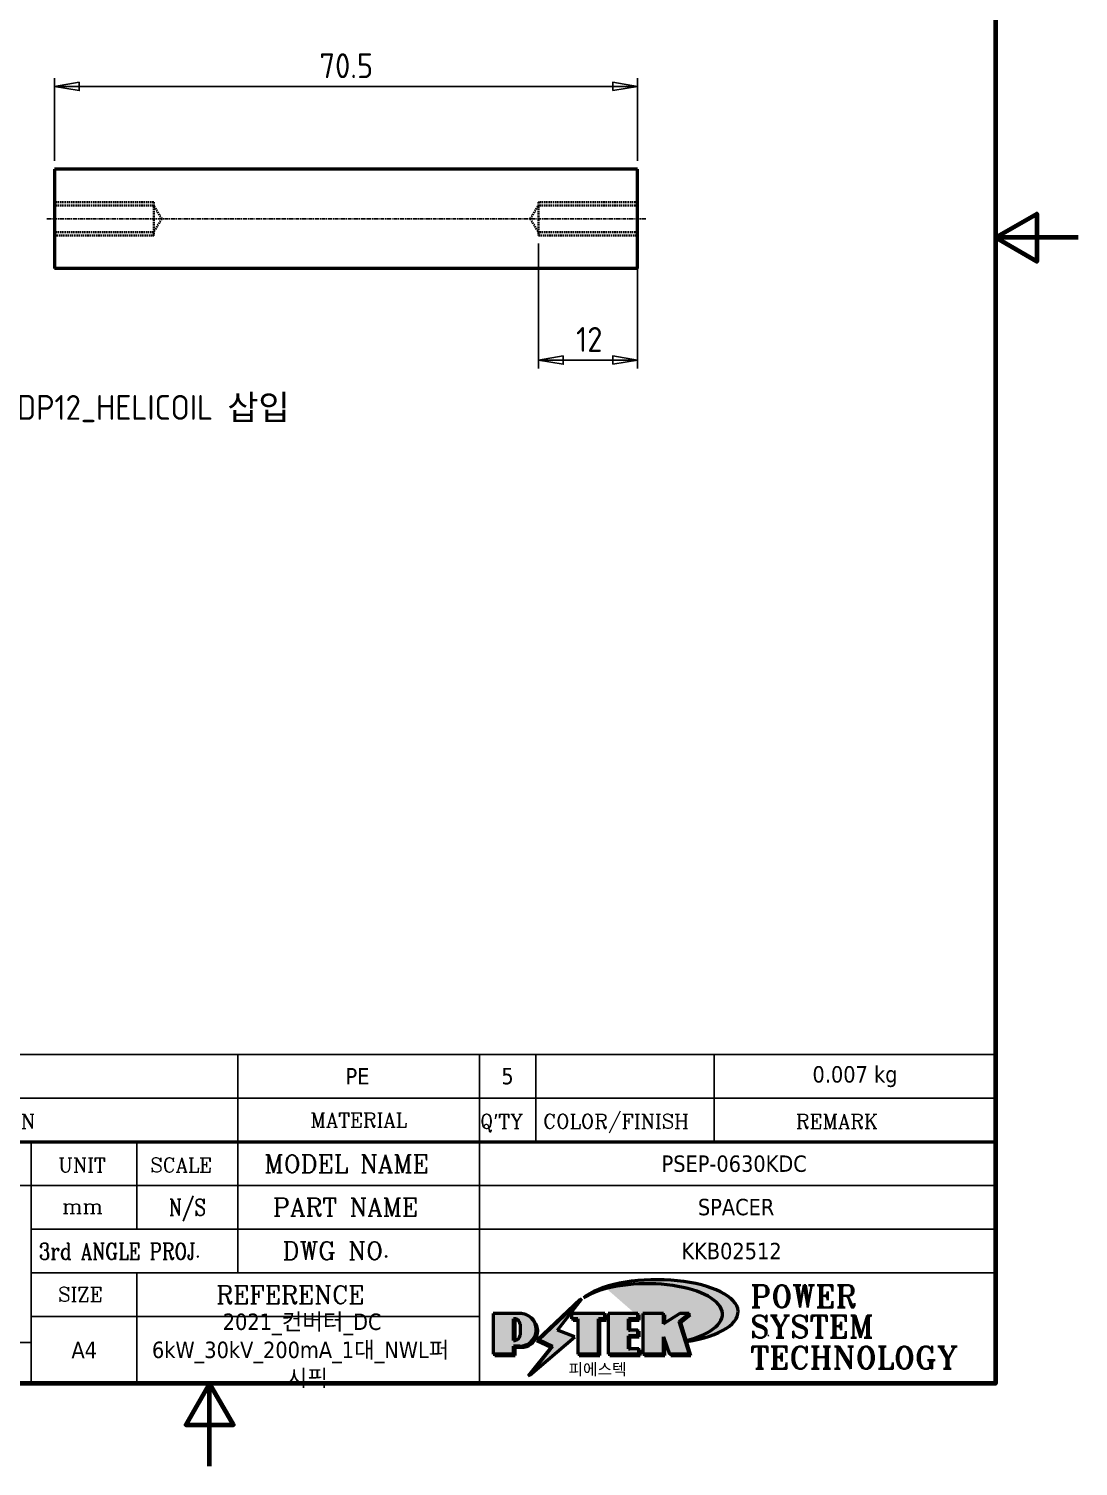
# Model space of a CAD drawing. Header units: millimetres. Extents: x 0 to 210, y 0 to 297.
# Drawn here: x 83.1 to 210, y 0 to 173.7 of the extents above; entities that cross this region are included whole.
import ezdxf
from ezdxf.enums import TextEntityAlignment as Align

# ---------------------------------------------------------------- set-up
doc = ezdxf.new("R2010")
doc.units = ezdxf.units.MM
doc.linetypes.add('CHAIN', pattern=[0.7087, 0.4724, -0.0591, 0.1181, -0.0591])
doc.linetypes.add('DASHED', pattern=[0.2067, 0.1654, -0.0413])
doc.layers.get('0').update_dxf_attribs({"lineweight": 25})
for name, color, linetype, lineweight, true_color in [('가려진 것(ISO)', 5, 'DASHED', 35, 0x0000ff), ('제목(ISO)', 5, 'Continuous', 50, 0x0000ff), ('중심선(ISO)', 1, 'Continuous', 25, 0xff0000), ('해치(ISO)', 1, 'Continuous', 18, 0xff0000)]:
    doc.layers.add(name, color=color, linetype=linetype, lineweight=lineweight, true_color=true_color)
for name, color, linetype, lineweight in [('가시적인 것(ISO)', 7, 'Continuous', 50), ('경계(ISO)', 7, 'Continuous', 70), ('기호(ISO)', 7, 'Continuous', 25), ('치수(ISO)', 7, 'Continuous', 25)]:
    doc.layers.add(name, color=color, linetype=linetype, lineweight=lineweight)
doc.styles.add('HAN_291', font='')
doc.styles.add('HAN_370', font='', dxfattribs={"width": 2})
doc.styles.add('ISO ProportionalPSTEK', font='isocp.shx')
doc.styles.add('RC_284', font='ROMANC.shx')
doc.styles.add('RC_287', font='ROMANC.shx')
doc.styles.add('RC_292', font='ROMANC.shx')
doc.styles.add('ROMANT_294', font='romant.shx')
doc.styles.add('텍스트 스타일333', font='ROMANC.shx', dxfattribs={"width": 0.800000011920929})
doc.styles.add('텍스트 스타일359', font='tahoma.ttf')
doc.styles.get('HAN_291').set_extended_font_data('GulimChe')
doc.styles.get('HAN_370').set_extended_font_data('GulimChe')
doc.dimstyles.new('PSTEK', dxfattribs={"dimtxt": 3, "dimasz": 3, "dimexe": 1, "dimexo": 1, "dimgap": 1, "dimtad": 1, "dimrnd": 1e-08, "dimdsep": 46, "dimtxsty": 'ISO ProportionalPSTEK', "dimblk": 'Filled-1', "dimcen": 0.09, "dimdle": 10, "dimclrd": 3, "dimclre": 3, "dimclrt": 1, "dimadec": 1, "dimazin": 2, "dimtfac": 1, "dimtmove": 0, "dimatfit": 3, "dimfxl": 1, "dimtolj": 1, "dimlwd": -1, "dimlwe": -1, "dimarcsym": 0})
doc.dimstyles.new('PSTEK$7', dxfattribs={"dimtxt": 3, "dimasz": 2, "dimexe": 1, "dimexo": 1, "dimgap": 1, "dimtad": 1, "dimrnd": 1e-08, "dimdsep": 46, "dimtxsty": 'ISO ProportionalPSTEK', "dimblk": 'Filled-1', "dimcen": 0.09, "dimdle": 10, "dimclrd": 3, "dimclre": 3, "dimclrt": 1, "dimadec": 1, "dimazin": 2, "dimtfac": 1, "dimtmove": 0, "dimatfit": 3, "dimfxl": 1, "dimtolj": 1, "dimlwd": -1, "dimlwe": -1, "dimarcsym": 0})

# ---------------------------------------------------------------- blocks, each defined once
blk = doc.blocks.new('경계 Default Border')
at = {"layer": '경계(ISO)', "flags": 128}
for points in [[(10, 10), (10, 287.0000076293945), (200, 287.0000076293945), (200, 10), (10, 10)], [(210, 148.5000038146973), (200, 148.5000038146973), (205, 151.3867473602295), (205, 145.6132507324219), (200, 148.5000038146973)], [(105, 0), (105, 10), (102.1132469177246, 5), (107.8867530822754, 5), (105, 10)]]:
    blk.add_lwpolyline(points, dxfattribs=at)
blk = doc.blocks.new('제목 블록 PSTEK')
at = {"true_color": 0x848484}
for points in [[(317.2195697678507, 17.0593801673321), (322.0326348870767, 21.62682475217465), (322.2781991042243, 21.94392121864296), (317.0471853425802, 16.97985676345368), (318.7512090904202, 16.1899260703855), (316.0018030350395, 12.71868385740789), (316.3356552234328, 13.00206718743325), (318.9235935156908, 16.2694494742633)], [(321.9846681452406, 19.60711530335299), (321.4042753185749, 19.60711530335299), (321.4042753185749, 19.45905590879572), (321.9846681452406, 19.45905590879572)], [(324.6615819988275, 19.45905590879572), (325.4196460989604, 19.45905590879572), (325.4196460989604, 20.11051724484596), (325.2419748254881, 20.11051724484596), (325.2419748254881, 19.60711530335299), (324.4839107253602, 19.60711530335299), (324.4839107253602, 15.3430047401139), (322.1623394187076, 15.3430047401139), (322.1623394187076, 15.19494534555726), (324.6615819988275, 15.19494534555726)], [(328.2914414389548, 19.45905590879572), (329.4054050004294, 19.45905590879572), (329.4054050004294, 20.11051724484596), (329.2277337269622, 20.11051724484596), (329.2277337269622, 19.60711530335299), (328.1137701654877, 19.60711530335299), (328.1137701654877, 18.25543873810179), (328.2914414389548, 18.25543873810179)], [(332.5088862584528, 20.1105172448466), (332.3312149849806, 20.1105172448466), (332.3312149849806, 18.99741471888368), (332.5088862584528, 19.11081371413894)], [(335.6156307331414, 20.11051724484596), (335.2535118015555, 20.11051724484596), (334.2514536401189, 19.30614745124769), (335.4855464857051, 15.3430047401139), (333.1954852176545, 15.3430047401139), (333.2478643833523, 15.19494534555726), (335.6632177591723, 15.19494534555726), (334.4291249135862, 19.15808805669106)], [(328.2914414389548, 17.41554667867274), (329.4054050004294, 17.41554667867274), (329.4054050004294, 18.10737934354514), (329.2277337269622, 18.10737934354514), (329.2277337269622, 17.56360607323003), (328.1137701654877, 17.56360607323003), (328.1137701654877, 15.9944660761648), (328.2914414389548, 15.9944660761648)], [(332.5088862584528, 16.92964231796647), (332.3312149849806, 17.43186301645164), (332.3312149849806, 15.3430047401139), (330.0369607660135, 15.3430047401139), (330.0369607660135, 15.19494534555726), (332.5088862584528, 15.19494534555726)], [(329.5356972676428, 15.8464066816075), (329.3580259941756, 15.8464066816075), (329.3580259941756, 15.3430047401139), (325.8342124037171, 15.3430047401139), (325.8342124037171, 15.19494534555726), (329.5356972676428, 15.19494534555726)]]:
    blk.add_hatch(color=252, dxfattribs=at).paths.add_polyline_path(points)
at = {"true_color": 0x0000ff}
blk.add_hatch(color=5, dxfattribs=at).paths.add_polyline_path([(321.6183518841322, 17.4193704504104), (319.5281351041078, 18.24969419629727), (322.4505835294948, 22.02344462252142), (317.2195697678507, 17.0593801673321), (318.9235935156908, 16.2694494742633), (316.1741874603099, 12.79820726128571)])
at = {"true_color": 0xff0000}
h = blk.add_hatch(color=1, dxfattribs=at)
edge = h.paths.add_edge_path(flags=0)
edge.add_line((314.2242174273352, 19.60711530335299), (314.2242174273352, 17.00126995915134))
edge.add_line((314.2242174273352, 17.00126995915134), (314.3485873187598, 17.00126995915134))
edge.add_arc((314.3485873187598, 17.6527312952023), 0.6514613360509371, 270, 360)
edge.add_line((315.0000486548106, 17.6527312952023), (315.0000486548106, 18.95565396730211))
edge.add_arc((314.3485873187598, 18.95565396730212), 0.6514613360508712, 0, 90)
edge.add_line((314.3485873187598, 19.60711530335299), (314.2242174273352, 19.60711530335299))
edge = h.paths.add_edge_path()
edge.add_arc((314.9847713324306, 18.28938669179658), 1.969189947606664, 269.9999999999959, 450)
edge.add_line((314.9847713324306, 20.25857663940318), (311.7664314776902, 20.25857663940324))
edge.add_line((311.7664314776902, 20.25857663940324), (311.7664314776902, 15.3430047401139))
edge.add_line((311.7664314776902, 15.3430047401139), (314.2242174273352, 15.3430047401139))
edge.add_line((314.2242174273352, 15.3430047401139), (314.2242174273352, 16.32019674418991))
edge.add_line((314.2242174273352, 16.32019674418991), (314.9847713324307, 16.32019674418991))
at = {"true_color": 0x848484}
h = blk.add_hatch(color=252, dxfattribs=at)
edge = h.paths.add_edge_path()
edge.add_arc((314.9847713324309, 18.28938669179657), 1.969189947606666, 270, 406.8278729790604)
edge.add_arc((315.1624426058984, 18.1413272972396), 1.969189947606962, -90, 53.560984836317004, ccw=False)
edge.add_line((315.1624426058984, 16.17213734963263), (314.4018887008024, 16.17213734963263))
edge.add_line((314.4018887008024, 16.17213734963263), (314.4018887008024, 15.19494534555726))
edge.add_line((314.4018887008024, 15.19494534555726), (311.9441027511573, 15.19494534555726))
edge.add_line((311.9441027511573, 15.19494534555726), (311.9441027511573, 15.3430047401139))
edge.add_line((311.9441027511573, 15.3430047401139), (314.2242174273352, 15.3430047401139))
edge.add_line((314.2242174273352, 15.3430047401139), (314.2242174273352, 16.32019674418991))
edge.add_line((314.2242174273352, 16.32019674418991), (314.9847713324309, 16.32019674418991))
h = blk.add_hatch(color=252, dxfattribs=at)
edge = h.paths.add_edge_path()
edge.add_line((314.4018887008024, 19.45905590879572), (314.5262585922315, 19.45905590879572))
edge.add_arc((314.5262585922314, 18.80759457274939), 0.6514613360463194, 60.4189348879147, 90.00000000000318, ccw=False)
edge.add_arc((314.3485873187602, 18.95565396730057), 0.6514613360524251, 39.96992292766206, 90.00000000009999)
edge.add_line((314.3485873187591, 19.60711530335307), (314.2242174273352, 19.60711530335298))
edge.add_line((314.2242174273352, 19.60711530335299), (314.2242174273352, 17.00126995915134))
edge.add_line((314.2242174273352, 17.00126995915134), (314.3485873187591, 17.00126995915134))
edge.add_arc((314.3485873187568, 17.652731295233), 0.6514613360816299, 270.0000000002, 274.6930825552478)
edge.add_line((314.4018887008024, 17.0034541317032), (314.4018887008024, 19.45905590879572))
at = {"true_color": 0xff0000}
for points in [[(324.4839107253602, 19.60711530335299), (325.2419748254881, 19.60711530335299), (325.2419748254881, 20.25857663940324), (321.2266040451076, 20.25857663940324), (321.2266040451076, 19.60711530335299), (321.9846681452406, 19.60711530335299), (321.9846681452406, 15.3430047401139), (324.4839107253602, 15.3430047401139)], [(329.2277337269622, 20.25857663940324), (325.65654113025, 20.25857663940324), (325.65654113025, 15.3430047401139), (329.3580259941756, 15.3430047401139), (329.3580259941756, 15.9944660761648), (328.1137701654877, 15.9944660761648), (328.1137701654877, 17.56360607323003), (329.2277337269622, 17.56360607323003), (329.2277337269622, 18.25543873810179), (328.1137701654877, 18.25543873810179), (328.1137701654877, 19.60711530335299), (329.2277337269622, 19.60711530335299)], [(332.3312149849806, 20.25857663940324), (329.8592894925411, 20.25857663940324), (329.8592894925411, 15.3430047401139), (332.3312149849806, 15.3430047401139), (332.3312149849806, 17.4318630164523), (333.0701931098801, 15.3430047401139), (335.4855464857051, 15.3430047401139), (334.2514536401189, 19.30614745124769), (335.4379594596742, 20.25857663940324), (334.3071782107978, 20.25857663940324), (332.3312149849806, 18.99741471888304)]]:
    blk.add_hatch(color=1, dxfattribs=at).paths.add_polyline_path(points)
at = {"layer": '해치(ISO)', "true_color": 0x27d1fc}
h = blk.add_hatch(color=140, dxfattribs=at)
edge = h.paths.add_edge_path()
edge.add_ellipse((330.3660919371412, 20.15576403068321), major_axis=(9.100907360794343, 0), ratio=0.4069904968023172, start_angle=301.3098473703837, end_angle=507.7436900681698)
edge.add_ellipse((331.5340919371412, 20.4634168429492), major_axis=(-9.82350664112931, 0), ratio=0.3942600559756514, start_angle=111.51207141178469, end_angle=334.47025347086895, ccw=False)
edge.add_line((335.1363447531188, 16.8601935978785), (335.0955236905705, 16.99119398620872))
at = {"color": 180, "true_color": 0x3f00ff}
for p, q in [((182.475792979055, 11.79100474011392), (182.4757929790549, 51.56524660363496)), ((182.4757929790549, 51.56524660363496), (372.4757929537551, 51.56524660363496)), ((189.2651435055721, 51.56524660363496), (189.2651435055722, 41.00524660363494)), ((215.2152739891528, 41.00524660363494), (215.2152739891528, 51.56524660363496)), ((280.8758854511282, 51.56524660363496), (280.8758854511282, 41.00524660363494)), ((310.0881549537552, 51.56524660363496), (310.0881549537553, 41.00524660363494)), ((316.9044520275131, 51.56524660363496), (316.9044520275127, 41.00524660363494)), ((338.4566026226726, 51.56524660363496), (338.4566026226727, 41.00524660363494)), ((372.4757929537551, 51.56524660363496), (372.4757929537551, 11.79100474011389)), ((182.475792979055, 46.2852466036349), (372.4757929537551, 46.28524660363492)), ((182.475792979055, 41.00524660363493), (206.451475290024, 41.00524660363493)), ((222.9401812389276, 11.79100474011392), (222.9401812389276, 41.00524660363494)), ((239.4288871878316, 11.79100474011392), (239.4288871878316, 41.00524660363494)), ((255.9175931367356, 11.79100474011392), (255.9175931367356, 41.00524660363494)), ((268.6918866058747, 41.00524660363494), (268.6918866058747, 30.44524660363498)), ((280.8758854511282, 41.00524660363494), (280.8758854511282, 25.16524660363502)), ((310.088154953755, 41.00524660363494), (310.088154953755, 11.79100474011392)), ((182.475792979055, 35.72524660363497), (206.451475290024, 35.72524660363497)), ((198.8621818849491, 12.02524660363491), (198.8621818849491, 35.72524660363497)), ((206.451475290024, 35.72524660363497), (372.4757929537551, 35.72524660363497)), ((182.475792979055, 31.77524660363492), (206.451475290024, 31.77524660363492)), ((255.917593136736, 30.44524660363498), (372.4757929537552, 30.44524660363501)), ((182.475792979055, 27.82524660363487), (206.451475290024, 27.82524660363487)), ((255.9175931367359, 25.16524660363502), (372.4757929537552, 25.165246603635)), ((268.6918866058744, 25.16524660363502), (268.6918866058744, 11.79100474011392)), ((182.475792979055, 23.87524660363505), (206.451475290024, 23.87524660363505)), ((182.475792979055, 19.92524660363478), (206.451475290024, 19.92524660363478)), ((255.9175931367359, 19.88524660363481), (310.0881549537553, 19.88524660363481)), ((182.475792979055, 15.97524660363496), (206.451475290024, 15.97524660363496)), ((206.451475290024, 16.74100474011396), (255.9175931367359, 16.74100474011396)), ((182.475792979055, 11.79100474011392), (372.4757929537551, 11.79100474011389))]:
    blk.add_line(p, q, dxfattribs=at)
at = {"color": 7, "linetype": 'Continuous', "lineweight": 25}
blk.add_line((182.4771903250938, 46.27967054998719), (231.7273669611342, 46.27967054998717), dxfattribs=at)
at = {"color": 7, "lineweight": 50}
for p, q in [((206.4514752900237, 11.79100474011392), (206.4514752900237, 41.00524660363494)), ((206.451475290024, 41.00524660363494), (372.4757929537551, 41.00524660363496))]:
    blk.add_line(p, q, dxfattribs=at)
at = {"color": 7}
for p, q in [((322.2781991042243, 21.94392121864296), (317.0471853425802, 16.97985676345368)), ((322.4505835294948, 22.02344462252142), (317.2195697678507, 17.0593801673321)), ((317.2195697678507, 17.0593801673321), (322.0326348870767, 21.62682475217465)), ((319.5281351041078, 18.24969419629727), (322.4505835294948, 22.02344462252142)), ((322.0326348870767, 21.62682475217465), (322.2781991042243, 21.94392121864296)), ((311.7664314776902, 20.25900474011391), (311.7664314776902, 15.34300474011391)), ((314.9847713324309, 20.25857663940324), (311.7664314776902, 20.25857663940324)), ((314.9847713324309, 20.25857663940324), (311.7664314776902, 20.25857663940324)), ((311.7664314776902, 20.25857663940324), (311.7664314776902, 15.3430047401139)), ((314.2242174273352, 17.00126995915134), (314.2242174273352, 19.60711530335299)), ((314.2242174273352, 19.60711530335299), (314.3485873187591, 19.60711530335299)), ((314.3485873187591, 19.60711530335299), (314.2242174273352, 19.60711530335299)), ((314.2242174273352, 19.60711530335299), (314.2242174273352, 17.00126995915134)), ((314.2242174273352, 17.00126995915134), (314.2242174273352, 19.60711530335299)), ((314.2242174273352, 19.60711530335299), (314.3485873187591, 19.60711530335299)), ((314.4018887008024, 19.45905590879572), (314.5262585922314, 19.45905590879572)), ((314.4018887008024, 17.0034541317032), (314.4018887008024, 19.45905590879572)), ((325.2419748254881, 20.25857663940324), (321.2266040451076, 20.25857663940324)), ((321.2266040451076, 20.25857663940324), (321.2266040451076, 19.60711530335299)), ((325.2419748254881, 20.25857663940324), (321.2266040451076, 20.25857663940324)), ((321.2266040451076, 20.25857663940324), (321.2266040451076, 19.60711530335299)), ((321.2266040451076, 19.60711530335299), (321.9846681452406, 19.60711530335299)), ((321.2266040451076, 19.60711530335299), (321.9846681452406, 19.60711530335299)), ((321.4042753185749, 19.60711530335299), (321.4042753185749, 19.45905590879572)), ((321.9846681452406, 19.60711530335299), (321.4042753185749, 19.60711530335299)), ((321.4042753185749, 19.45905590879572), (321.9846681452406, 19.45905590879572)), ((321.9846681452406, 19.60711530335299), (321.9846681452406, 15.3430047401139)), ((321.9846681452406, 19.45905590879572), (321.9846681452406, 19.60711530335299)), ((321.9846681452406, 19.60711530335299), (321.9846681452406, 15.3430047401139)), ((324.4839107253602, 19.60711530335299), (325.2419748254881, 19.60711530335299)), ((324.4839107253602, 15.3430047401139), (324.4839107253602, 19.60711530335299)), ((325.2419748254881, 19.60711530335299), (324.4839107253602, 19.60711530335299)), ((324.4839107253602, 19.60711530335299), (324.4839107253602, 15.3430047401139)), ((324.4839107253602, 19.60711530335299), (325.2419748254881, 19.60711530335299)), ((324.4839107253602, 15.3430047401139), (324.4839107253602, 19.60711530335299)), ((324.6615819988275, 19.45905590879572), (325.4196460989604, 19.45905590879572)), ((324.6615819988275, 15.19494534555726), (324.6615819988275, 19.45905590879572)), ((325.2419748254881, 19.60711530335299), (325.2419748254881, 20.25857663940324)), ((325.2419748254881, 19.60711530335299), (325.2419748254881, 20.25857663940324)), ((325.4196460989604, 20.11051724484596), (325.2419748254881, 20.11051724484596)), ((325.2419748254881, 20.11051724484596), (325.2419748254881, 19.60711530335299)), ((325.4196460989604, 19.45905590879572), (325.4196460989604, 20.11051724484596)), ((329.2277337269622, 20.25857663940324), (325.65654113025, 20.25857663940324)), ((325.65654113025, 20.25857663940324), (325.65654113025, 15.3430047401139)), ((325.65654113025, 20.25857663940324), (325.65654113025, 15.3430047401139)), ((329.2277337269622, 20.25857663940324), (325.65654113025, 20.25857663940324)), ((328.1137701654877, 18.25543873810179), (328.1137701654877, 19.60711530335299)), ((328.1137701654877, 19.60711530335299), (329.2277337269622, 19.60711530335299)), ((329.2277337269622, 19.60711530335299), (328.1137701654877, 19.60711530335299)), ((328.1137701654877, 19.60711530335299), (328.1137701654877, 18.25543873810179)), ((328.1137701654877, 18.25543873810179), (328.1137701654877, 19.60711530335299)), ((328.1137701654877, 19.60711530335299), (329.2277337269622, 19.60711530335299)), ((328.2914414389548, 18.25543873810179), (328.2914414389548, 19.45905590879572)), ((328.2914414389548, 19.45905590879572), (329.4054050004294, 19.45905590879572)), ((329.2277337269622, 19.60711530335299), (329.2277337269622, 20.25857663940324)), ((329.2277337269622, 19.60711530335299), (329.2277337269622, 20.25857663940324)), ((329.4054050004294, 20.11051724484596), (329.2277337269622, 20.11051724484596)), ((329.2277337269622, 20.11051724484596), (329.2277337269622, 19.60711530335299)), ((329.4054050004294, 19.45905590879572), (329.4054050004294, 20.11051724484596)), ((332.3312149849806, 20.25857663940324), (329.8592894925411, 20.25857663940324)), ((329.8592894925411, 20.25857663940324), (329.8592894925411, 15.3430047401139)), ((329.8592894925411, 20.25857663940324), (329.8592894925411, 15.3430047401139)), ((332.3312149849806, 20.25857663940324), (329.8592894925411, 20.25857663940324)), ((334.3071782107978, 20.25857663940324), (332.3312149849806, 18.99741471888304)), ((332.3312149849806, 18.99741471888304), (332.3312149849806, 20.25857663940324)), ((334.3071782107978, 20.25857663940324), (332.3312149849806, 18.99741471888304)), ((332.3312149849806, 18.99741471888304), (332.3312149849806, 20.25857663940324)), ((332.5088862584528, 20.1105172448466), (332.3312149849806, 20.1105172448466)), ((332.3312149849806, 20.1105172448466), (332.3312149849806, 18.99741471888368)), ((332.5088862584528, 19.11081371413894), (332.5088862584528, 20.1105172448466)), ((334.2514536401189, 19.30614745124769), (335.4379594596742, 20.25857663940324)), ((334.2514536401189, 19.30614745124769), (335.4379594596742, 20.25857663940324)), ((335.2535118015555, 20.11051724484596), (334.2514536401189, 19.30614745124769)), ((335.4855464857051, 15.3430047401139), (334.2514536401189, 19.30614745124769)), ((334.2514536401189, 19.30614745124769), (335.4855464857051, 15.3430047401139)), ((335.4855464857051, 15.3430047401139), (334.2514536401189, 19.30614745124769)), ((335.4379594596742, 20.25857663940324), (334.3071782107978, 20.25857663940324)), ((335.4379594596742, 20.25857663940324), (334.3071782107978, 20.25857663940324)), ((334.4291249135862, 19.15808805669104), (335.6156307331414, 20.11051724484596)), ((335.6632177591723, 15.19494534555726), (334.4291249135862, 19.15808805669104)), ((335.6156307331414, 20.11051724484596), (335.2535118015555, 20.11051724484596)), ((315.0000486548106, 18.95565396730275), (315.0000486548106, 17.65273129520161)), ((315.0000486548106, 18.95565396730275), (315.0000486548106, 17.65273129520161)), ((316.1741874603099, 12.79820726128571), (321.6183518841322, 17.4193704504104)), ((321.6183518841322, 17.4193704504104), (319.5281351041078, 18.24969419629727)), ((329.2277337269622, 18.25543873810179), (328.1137701654877, 18.25543873810179)), ((328.1137701654877, 18.25543873810179), (328.2914414389548, 18.25543873810179)), ((329.2277337269622, 18.25543873810179), (328.1137701654877, 18.25543873810179)), ((328.1137701654877, 17.56360607323003), (329.2277337269622, 17.56360607323003)), ((328.1137701654877, 15.9944660761648), (328.1137701654877, 17.56360607323003)), ((329.2277337269622, 17.56360607323003), (328.1137701654877, 17.56360607323003)), ((328.1137701654877, 17.56360607323003), (328.1137701654877, 15.9944660761648)), ((328.1137701654877, 17.56360607323003), (329.2277337269622, 17.56360607323003)), ((328.1137701654877, 15.9944660761648), (328.1137701654877, 17.56360607323003)), ((328.2914414389548, 15.9944660761648), (328.2914414389548, 17.41554667867274)), ((328.2914414389548, 17.41554667867274), (329.4054050004294, 17.41554667867274)), ((329.2277337269622, 17.56360607323003), (329.2277337269622, 18.25543873810179)), ((329.2277337269622, 17.56360607323003), (329.2277337269622, 18.25543873810179)), ((329.4054050004294, 18.10737934354514), (329.2277337269622, 18.10737934354514)), ((329.2277337269622, 18.10737934354514), (329.2277337269622, 17.56360607323003)), ((329.4054050004294, 17.41554667867274), (329.4054050004294, 18.10737934354514)), ((332.3312149849806, 18.99741471888368), (332.5088862584528, 19.11081371413894)), ((332.3312149849806, 17.4318630164523), (333.0701931098801, 15.3430047401139)), ((332.3312149849806, 15.3430047401139), (332.3312149849806, 17.4318630164523)), ((332.5088862584528, 16.92964231796647), (332.3312149849806, 17.43186301645164)), ((332.3312149849806, 17.43186301645164), (332.3312149849806, 15.3430047401139)), ((332.3312149849806, 17.4318630164523), (333.0701931098801, 15.3430047401139)), ((332.3312149849806, 15.3430047401139), (332.3312149849806, 17.4318630164523)), ((345.0447381189468, 17.50375595811051), (344.9867755289346, 17.689895936919)), ((314.3485873187591, 17.00126995915134), (314.2242174273352, 17.00126995915134)), ((314.2242174273352, 17.00126995915134), (314.3485873187591, 17.00126995915134)), ((314.3485873187591, 17.00126995915134), (314.2242174273352, 17.00126995915134)), ((314.2242174273352, 16.32019674418991), (314.9847713324309, 16.32019674418991)), ((314.2242174273352, 15.3430047401139), (314.2242174273352, 16.32019674418991)), ((314.9847713324309, 16.32019674418991), (314.2242174273352, 16.32019674418991)), ((314.2242174273352, 16.32019674418991), (314.2242174273352, 15.3430047401139)), ((314.2242174273352, 16.32019674418991), (314.9847713324309, 16.32019674418991)), ((314.2242174273352, 15.3430047401139), (314.2242174273352, 16.32019674418991)), ((314.4018887008024, 16.17213734963263), (315.162442605898, 16.17213734963263)), ((314.4018887008024, 15.19494534555726), (314.4018887008024, 16.17213734963263)), ((318.7512090904202, 16.1899260703855), (316.0018030350395, 12.71868385740789)), ((318.9235935156908, 16.2694494742633), (316.1741874603099, 12.79820726128571)), ((316.3356552234328, 13.00206718743325), (318.9235935156908, 16.2694494742633)), ((317.0471853425802, 16.97985676345368), (318.7512090904202, 16.1899260703855)), ((318.9235935156908, 16.2694494742633), (317.2195697678507, 17.0593801673321)), ((317.2195697678507, 17.0593801673321), (318.9235935156908, 16.2694494742633)), ((329.3580259941756, 15.9944660761648), (328.1137701654877, 15.9944660761648)), ((328.1137701654877, 15.9944660761648), (328.2914414389548, 15.9944660761648)), ((329.3580259941756, 15.9944660761648), (328.1137701654877, 15.9944660761648)), ((329.3580259941756, 15.3430047401139), (329.3580259941756, 15.9944660761648)), ((329.3580259941756, 15.3430047401139), (329.3580259941756, 15.9944660761648)), ((329.5356972676428, 15.8464066816075), (329.3580259941756, 15.8464066816075)), ((329.3580259941756, 15.8464066816075), (329.3580259941756, 15.3430047401139)), ((329.5356972676428, 15.19494534555726), (329.5356972676428, 15.8464066816075)), ((332.5088862584528, 15.19494534555726), (332.5088862584528, 16.92964231796647)), ((311.7664314776902, 15.3430047401139), (314.2242174273352, 15.3430047401139)), ((311.7664314776902, 15.3430047401139), (314.2242174273352, 15.3430047401139)), ((314.2242174273352, 15.3430047401139), (311.9441027511573, 15.3430047401139)), ((311.9441027511573, 15.3430047401139), (311.9441027511573, 15.19494534555726)), ((311.9441027511573, 15.19494534555726), (314.4018887008024, 15.19494534555726)), ((321.9846681452406, 15.3430047401139), (324.4839107253602, 15.3430047401139)), ((321.9846681452406, 15.3430047401139), (324.4839107253602, 15.3430047401139)), ((324.4839107253602, 15.3430047401139), (322.1623394187076, 15.3430047401139)), ((322.1623394187076, 15.3430047401139), (322.1623394187076, 15.19494534555726)), ((322.1623394187076, 15.19494534555726), (324.6615819988275, 15.19494534555726)), ((325.65654113025, 15.3430047401139), (329.3580259941756, 15.3430047401139)), ((325.65654113025, 15.3430047401139), (329.3580259941756, 15.3430047401139)), ((329.3580259941756, 15.3430047401139), (325.8342124037171, 15.3430047401139)), ((325.8342124037171, 15.3430047401139), (325.8342124037171, 15.19494534555726)), ((325.8342124037171, 15.19494534555726), (329.5356972676428, 15.19494534555726)), ((329.8592894925411, 15.3430047401139), (332.3312149849806, 15.3430047401139)), ((329.8592894925411, 15.3430047401139), (332.3312149849806, 15.3430047401139)), ((332.3312149849806, 15.3430047401139), (330.0369607660135, 15.3430047401139)), ((330.0369607660135, 15.3430047401139), (330.0369607660135, 15.19494534555726)), ((330.0369607660135, 15.19494534555726), (332.5088862584528, 15.19494534555726)), ((333.0701931098801, 15.3430047401139), (335.4855464857051, 15.3430047401139)), ((333.0701931098801, 15.3430047401139), (335.4855464857051, 15.3430047401139)), ((335.4855464857051, 15.3430047401139), (333.1954852176545, 15.3430047401139)), ((333.1954852176545, 15.3430047401139), (333.2478643833523, 15.19494534555726)), ((333.2478643833523, 15.19494534555726), (335.6632177591723, 15.19494534555726)), ((316.0018030350395, 12.71868385740789), (316.3356552234328, 13.00206718743325))]:
    blk.add_line(p, q, dxfattribs=at)
at = {"color": 5, "true_color": 0x0000ff}
for p, q in [((322.4505835294948, 22.02344462252142), (317.2195697678507, 17.0593801673321)), ((319.5281351041078, 18.24969419629727), (322.4505835294948, 22.02344462252142)), ((316.1741874603099, 12.79820726128571), (321.6183518841322, 17.4193704504104)), ((321.6183518841322, 17.4193704504104), (319.5281351041078, 18.24969419629727)), ((318.9235935156908, 16.2694494742633), (316.1741874603099, 12.79820726128571)), ((317.2195697678507, 17.0593801673321), (318.9235935156908, 16.2694494742633))]:
    blk.add_line(p, q, dxfattribs=at)
at = {"color": 1, "true_color": 0xff0000}
for p, q in [((314.9847713324309, 20.25857663940324), (311.7664314776902, 20.25857663940324)), ((311.7664314776902, 20.25857663940324), (311.7664314776902, 15.3430047401139)), ((314.2242174273352, 17.00126995915134), (314.2242174273352, 19.60711530335299)), ((314.2242174273352, 19.60711530335299), (314.3485873187591, 19.60711530335299)), ((325.2419748254881, 20.25857663940324), (321.2266040451076, 20.25857663940324)), ((321.2266040451076, 20.25857663940324), (321.2266040451076, 19.60711530335299)), ((321.2266040451076, 19.60711530335299), (321.9846681452406, 19.60711530335299)), ((321.9846681452406, 19.60711530335299), (321.9846681452406, 15.3430047401139)), ((324.4839107253602, 19.60711530335299), (325.2419748254881, 19.60711530335299)), ((324.4839107253602, 15.3430047401139), (324.4839107253602, 19.60711530335299)), ((325.2419748254881, 19.60711530335299), (325.2419748254881, 20.25857663940324)), ((329.2277337269622, 20.25857663940324), (325.65654113025, 20.25857663940324)), ((325.65654113025, 20.25857663940324), (325.65654113025, 15.3430047401139)), ((328.1137701654877, 18.25543873810179), (328.1137701654877, 19.60711530335299)), ((328.1137701654877, 19.60711530335299), (329.2277337269622, 19.60711530335299)), ((329.2277337269622, 19.60711530335299), (329.2277337269622, 20.25857663940324)), ((332.3312149849806, 20.25857663940324), (329.8592894925411, 20.25857663940324)), ((329.8592894925411, 20.25857663940324), (329.8592894925411, 15.3430047401139)), ((334.3071782107978, 20.25857663940324), (332.3312149849806, 18.99741471888304)), ((332.3312149849806, 18.99741471888304), (332.3312149849806, 20.25857663940324)), ((334.2514536401189, 19.30614745124769), (335.4379594596742, 20.25857663940324)), ((335.4855464857051, 15.3430047401139), (334.2514536401189, 19.30614745124769)), ((335.4379594596742, 20.25857663940324), (334.3071782107978, 20.25857663940324)), ((315.0000486548106, 18.95565396730275), (315.0000486548106, 17.65273129520161)), ((329.2277337269622, 18.25543873810179), (328.1137701654877, 18.25543873810179)), ((328.1137701654877, 17.56360607323003), (329.2277337269622, 17.56360607323003)), ((328.1137701654877, 15.9944660761648), (328.1137701654877, 17.56360607323003)), ((329.2277337269622, 17.56360607323003), (329.2277337269622, 18.25543873810179)), ((332.3312149849806, 17.4318630164523), (333.0701931098801, 15.3430047401139)), ((332.3312149849806, 15.3430047401139), (332.3312149849806, 17.4318630164523)), ((314.3485873187591, 17.00126995915134), (314.2242174273352, 17.00126995915134)), ((314.2242174273352, 16.32019674418991), (314.9847713324309, 16.32019674418991)), ((314.2242174273352, 15.3430047401139), (314.2242174273352, 16.32019674418991)), ((329.3580259941756, 15.9944660761648), (328.1137701654877, 15.9944660761648)), ((329.3580259941756, 15.3430047401139), (329.3580259941756, 15.9944660761648)), ((311.7664314776902, 15.3430047401139), (314.2242174273352, 15.3430047401139)), ((321.9846681452406, 15.3430047401139), (324.4839107253602, 15.3430047401139)), ((325.65654113025, 15.3430047401139), (329.3580259941756, 15.3430047401139)), ((329.8592894925411, 15.3430047401139), (332.3312149849806, 15.3430047401139)), ((333.0701931098801, 15.3430047401139), (335.4855464857051, 15.3430047401139))]:
    blk.add_line(p, q, dxfattribs=at)
at = {"color": 7}
for centre, radius, start, end in [((314.3485873187598, 18.95565396730211), 0.6514613360508712, 0, 90), ((314.3485873187602, 18.95565396730057), 0.6514613360524251, 39.96992292766117, 90), ((314.3485873187598, 18.95565396730212), 0.6514613360508712, 0, 90), ((314.5262585922314, 18.80759457274939), 0.6514613360463193, 60.41893488791137, 90), ((314.9847713324309, 18.28938669179658), 1.969189947606665, 270, 90), ((314.9847713324309, 18.28938669179658), 1.969189947606665, 270, 90), ((314.9847713324307, 18.2893866917965), 1.969189947606594, 270, 46.82787297909833), ((315.1624426058984, 18.1413272972396), 1.969189947606961, 270, 53.56098483636067), ((314.3485873187597, 17.65273129520228), 0.6514613360509381, 270, 0), ((314.3485873187598, 17.6527312952023), 0.6514613360509381, 270, 0), ((314.3485873187568, 17.652731295233), 0.6514613360816299, 270, 274.6930825552478)]:
    blk.add_arc(centre, radius, start, end, dxfattribs=at)
at = {"color": 1, "true_color": 0xff0000}
for centre, radius, start, end in [((314.3485873187598, 18.95565396730211), 0.6514613360508712, 0, 90), ((314.9847713324309, 18.28938669179657), 1.969189947606665, 270, 90), ((314.3485873187598, 17.6527312952023), 0.6514613360509381, 270, 0)]:
    blk.add_arc(centre, radius, start, end, dxfattribs=at)
at = {"layer": '제목(ISO)'}
for p, q in [((322.2781991042243, 21.94392121864296), (317.0471853425802, 16.97985676345368)), ((322.4505835294948, 22.02344462252142), (317.2195697678507, 17.0593801673321)), ((317.2195697678507, 17.0593801673321), (322.0326348870767, 21.62682475217465)), ((319.5281351041078, 18.24969419629727), (322.4505835294948, 22.02344462252142)), ((322.0326348870767, 21.62682475217465), (322.2781991042243, 21.94392121864296)), ((314.9847713324306, 20.25857663940324), (311.7664314776902, 20.25857663940324)), ((311.7664314776902, 20.25857663940324), (311.7664314776902, 15.3430047401139)), ((314.2242174273352, 17.00126995915134), (314.2242174273352, 19.60711530335299)), ((314.2242174273352, 19.60711530335299), (314.3485873187598, 19.60711530335299)), ((314.3485873187591, 19.60711530335299), (314.2242174273352, 19.60711530335299)), ((314.2242174273352, 19.60711530335299), (314.2242174273352, 17.00126995915134)), ((314.4018887008024, 19.45905590879572), (314.5262585922314, 19.45905590879572)), ((314.4018887008024, 17.0034541317032), (314.4018887008024, 19.45905590879572)), ((325.2419748254881, 20.25857663940324), (321.2266040451076, 20.25857663940324)), ((321.2266040451076, 20.25857663940324), (321.2266040451076, 19.60711530335299)), ((321.2266040451076, 19.60711530335299), (321.9846681452406, 19.60711530335299)), ((321.9846681452406, 19.60711530335299), (321.4042753185749, 19.60711530335299)), ((321.4042753185749, 19.60711530335299), (321.4042753185749, 19.45905590879572)), ((321.4042753185749, 19.45905590879572), (321.9846681452406, 19.45905590879572)), ((321.9846681452406, 19.60711530335299), (321.9846681452406, 15.3430047401139)), ((321.9846681452406, 19.45905590879572), (321.9846681452406, 19.60711530335299)), ((324.4839107253602, 19.60711530335299), (325.2419748254881, 19.60711530335299)), ((324.4839107253602, 15.3430047401139), (324.4839107253602, 19.60711530335299)), ((325.2419748254881, 19.60711530335299), (324.4839107253602, 19.60711530335299)), ((324.4839107253602, 19.60711530335299), (324.4839107253602, 15.3430047401139)), ((324.6615819988275, 19.45905590879572), (325.4196460989604, 19.45905590879572)), ((324.6615819988275, 15.19494534555726), (324.6615819988275, 19.45905590879572)), ((325.2419748254881, 19.60711530335299), (325.2419748254881, 20.25857663940324)), ((325.4196460989604, 20.11051724484596), (325.2419748254881, 20.11051724484596)), ((325.2419748254881, 20.11051724484596), (325.2419748254881, 19.60711530335299)), ((325.4196460989604, 19.45905590879572), (325.4196460989604, 20.11051724484596)), ((329.2277337269622, 20.25857663940324), (325.65654113025, 20.25857663940324)), ((325.65654113025, 20.25857663940324), (325.65654113025, 15.3430047401139)), ((328.1137701654877, 18.25543873810179), (328.1137701654877, 19.60711530335299)), ((328.1137701654877, 19.60711530335299), (329.2277337269622, 19.60711530335299)), ((329.2277337269622, 19.60711530335299), (328.1137701654877, 19.60711530335299)), ((328.1137701654877, 19.60711530335299), (328.1137701654877, 18.25543873810179)), ((328.2914414389548, 19.45905590879572), (329.4054050004294, 19.45905590879572)), ((328.2914414389548, 18.25543873810179), (328.2914414389548, 19.45905590879572)), ((329.2277337269622, 19.60711530335299), (329.2277337269622, 20.25857663940324)), ((329.4054050004294, 20.11051724484596), (329.2277337269622, 20.11051724484596)), ((329.2277337269622, 20.11051724484596), (329.2277337269622, 19.60711530335299)), ((329.4054050004294, 19.45905590879572), (329.4054050004294, 20.11051724484596)), ((332.3312149849806, 20.25857663940324), (329.8592894925411, 20.25857663940324)), ((329.8592894925411, 20.25857663940324), (329.8592894925411, 15.3430047401139)), ((334.3071782107978, 20.25857663940324), (332.3312149849806, 18.99741471888304)), ((332.3312149849806, 18.99741471888304), (332.3312149849806, 20.25857663940324)), ((332.5088862584528, 20.1105172448466), (332.3312149849806, 20.1105172448466)), ((332.3312149849806, 20.1105172448466), (332.3312149849806, 18.99741471888368)), ((332.5088862584528, 19.11081371413894), (332.5088862584528, 20.1105172448466)), ((334.2514536401189, 19.30614745124769), (335.4379594596742, 20.25857663940324)), ((335.2535118015555, 20.11051724484596), (334.2514536401189, 19.30614745124769)), ((335.4855464857051, 15.3430047401139), (334.2514536401189, 19.30614745124769)), ((334.2514536401189, 19.30614745124769), (335.4855464857051, 15.3430047401139)), ((335.4379594596742, 20.25857663940324), (334.3071782107978, 20.25857663940324)), ((334.4291249135862, 19.15808805669106), (335.6156307331414, 20.11051724484596)), ((335.6632177591723, 15.19494534555726), (334.4291249135862, 19.15808805669106)), ((335.6156307331414, 20.11051724484596), (335.2535118015555, 20.11051724484596)), ((315.0000486548106, 18.95565396730211), (315.0000486548106, 17.6527312952023)), ((316.1741874603099, 12.79820726128571), (321.6183518841322, 17.4193704504104)), ((321.6183518841322, 17.4193704504104), (319.5281351041078, 18.24969419629727)), ((329.2277337269622, 18.25543873810179), (328.1137701654877, 18.25543873810179)), ((328.1137701654877, 18.25543873810179), (328.2914414389548, 18.25543873810179)), ((328.1137701654877, 15.9944660761648), (328.1137701654877, 17.56360607323003)), ((328.1137701654877, 17.56360607323003), (329.2277337269622, 17.56360607323003)), ((329.2277337269622, 17.56360607323003), (328.1137701654877, 17.56360607323003)), ((328.1137701654877, 17.56360607323003), (328.1137701654877, 15.9944660761648)), ((328.2914414389548, 17.41554667867274), (329.4054050004294, 17.41554667867274)), ((328.2914414389548, 15.9944660761648), (328.2914414389548, 17.41554667867274)), ((329.2277337269622, 17.56360607323003), (329.2277337269622, 18.25543873810179)), ((329.4054050004294, 18.10737934354514), (329.2277337269622, 18.10737934354514)), ((329.2277337269622, 18.10737934354514), (329.2277337269622, 17.56360607323003)), ((329.4054050004294, 17.41554667867274), (329.4054050004294, 18.10737934354514)), ((332.3312149849806, 18.99741471888368), (332.5088862584528, 19.11081371413894)), ((332.3312149849806, 15.3430047401139), (332.3312149849806, 17.4318630164523)), ((332.3312149849806, 17.4318630164523), (333.0701931098801, 15.3430047401139)), ((332.5088862584528, 16.92964231796647), (332.3312149849806, 17.43186301645164)), ((332.3312149849806, 17.43186301645164), (332.3312149849806, 15.3430047401139)), ((314.3485873187598, 17.00126995915134), (314.2242174273352, 17.00126995915134)), ((314.2242174273352, 17.00126995915134), (314.3485873187591, 17.00126995915134)), ((314.2242174273352, 15.3430047401139), (314.2242174273352, 16.32019674418991)), ((314.2242174273352, 16.32019674418991), (314.9847713324307, 16.32019674418991)), ((314.9847713324309, 16.32019674418991), (314.2242174273352, 16.32019674418991)), ((314.2242174273352, 16.32019674418991), (314.2242174273352, 15.3430047401139)), ((314.4018887008024, 15.19494534555726), (314.4018887008024, 16.17213734963263)), ((314.4018887008024, 16.17213734963263), (315.1624426058984, 16.17213734963263)), ((318.7512090904202, 16.1899260703855), (316.0018030350395, 12.71868385740789)), ((318.9235935156908, 16.2694494742633), (316.1741874603099, 12.79820726128571)), ((316.3356552234328, 13.00206718743325), (318.9235935156908, 16.2694494742633)), ((317.0471853425802, 16.97985676345368), (318.7512090904202, 16.1899260703855)), ((317.2195697678507, 17.0593801673321), (318.9235935156908, 16.2694494742633)), ((318.9235935156908, 16.2694494742633), (317.2195697678507, 17.0593801673321)), ((329.3580259941756, 15.9944660761648), (328.1137701654877, 15.9944660761648)), ((328.1137701654877, 15.9944660761648), (328.2914414389548, 15.9944660761648)), ((329.3580259941756, 15.3430047401139), (329.3580259941756, 15.9944660761648)), ((329.5356972676428, 15.8464066816075), (329.3580259941756, 15.8464066816075)), ((329.3580259941756, 15.8464066816075), (329.3580259941756, 15.3430047401139)), ((329.5356972676428, 15.19494534555726), (329.5356972676428, 15.8464066816075)), ((332.5088862584528, 15.19494534555726), (332.5088862584528, 16.92964231796647)), ((311.7664314776902, 15.3430047401139), (314.2242174273352, 15.3430047401139)), ((314.2242174273352, 15.3430047401139), (311.9441027511573, 15.3430047401139)), ((311.9441027511573, 15.3430047401139), (311.9441027511573, 15.19494534555726)), ((311.9441027511573, 15.19494534555726), (314.4018887008024, 15.19494534555726)), ((321.9846681452406, 15.3430047401139), (324.4839107253602, 15.3430047401139)), ((324.4839107253602, 15.3430047401139), (322.1623394187076, 15.3430047401139)), ((322.1623394187076, 15.3430047401139), (322.1623394187076, 15.19494534555726)), ((322.1623394187076, 15.19494534555726), (324.6615819988275, 15.19494534555726)), ((325.65654113025, 15.3430047401139), (329.3580259941756, 15.3430047401139)), ((329.3580259941756, 15.3430047401139), (325.8342124037171, 15.3430047401139)), ((325.8342124037171, 15.3430047401139), (325.8342124037171, 15.19494534555726)), ((325.8342124037171, 15.19494534555726), (329.5356972676428, 15.19494534555726)), ((329.8592894925411, 15.3430047401139), (332.3312149849806, 15.3430047401139)), ((332.3312149849806, 15.3430047401139), (330.0369607660135, 15.3430047401139)), ((330.0369607660135, 15.3430047401139), (330.0369607660135, 15.19494534555726)), ((330.0369607660135, 15.19494534555726), (332.5088862584528, 15.19494534555726)), ((333.0701931098801, 15.3430047401139), (335.4855464857051, 15.3430047401139)), ((335.4855464857051, 15.3430047401139), (333.1954852176545, 15.3430047401139)), ((333.1954852176545, 15.3430047401139), (333.2478643833523, 15.19494534555726)), ((333.2478643833523, 15.19494534555726), (335.6632177591723, 15.19494534555726)), ((316.0018030350395, 12.71868385740789), (316.3356552234328, 13.00206718743325))]:
    blk.add_line(p, q, dxfattribs=at)
at = {"layer": '제목(ISO)', "color": 4, "true_color": 0x00ffff}
blk.add_line((335.1363447531188, 16.8601935978785), (335.0955236905705, 16.99119398620872), dxfattribs=at)
at = {"layer": '제목(ISO)'}
for centre, radius, start, end in [((314.3485873187598, 18.95565396730212), 0.6514613360508712, 0, 90), ((314.3485873187602, 18.95565396730057), 0.6514613360524251, 39.96992292766117, 90), ((314.5262585922314, 18.80759457274939), 0.6514613360463193, 60.41893488791137, 90), ((314.9847713324306, 18.28938669179658), 1.969189947606664, 46.82787297909431, 90), ((314.9847713324307, 18.2893866917965), 1.969189947606594, 270, 46.82787297909833), ((314.9847713324309, 18.28938669179657), 1.969189947606666, 270, 46.8278729790603), ((315.1624426058984, 18.1413272972396), 1.969189947606962, 270, 53.56098483631701), ((314.3485873187598, 17.6527312952023), 0.6514613360509371, 270, 0), ((314.3485873187568, 17.652731295233), 0.6514613360816299, 270, 274.6930825552478)]:
    blk.add_arc(centre, radius, start, end, dxfattribs=at)
at = {"layer": '제목(ISO)', "color": 4, "true_color": 0x00ffff}
for centre, major_axis, ratio, start_param, end_param in [((331.5340919371412, 20.4634168429492), (9.82350664112931, 0), 0.3942600559756514, 5.087845455444478, 8.97919982663645), ((330.3660919371412, 20.15576403068321), (9.100907360794343, 0), 0.4069904968023172, 5.258848905294775, 8.861799147915196)]:
    blk.add_ellipse(centre, major_axis=major_axis, ratio=ratio, start_param=start_param, end_param=end_param, dxfattribs=at)
at = {"color": 7}
for s, height, style, p in [('NO', 1.742399930953979, 'RC_284', (184.135398793432, 42.62317362549192)), ('PART NO', 1.742399930953979, 'RC_284', (195.3359407378685, 42.62317362549192)), ('DESCRIPTION', 1.742399930953979, 'RC_284', (240.4025565652523, 42.62317362549192)), ("Q'TY", 1.742399930953979, 'RC_284', (310.1440786515383, 42.62317362549192)), ('COLOR/FINISH', 1.742399930953979, 'RC_284', (317.7725341324144, 42.62317362549192)), ('REMARK', 1.742399930953979, 'RC_284', (348.346649953877, 42.62317362549192)), (' TOLERANCE', 1.899999976158142, 'RC_287', (184.0872874387979, 37.00893196870329)), ('DRAWN', 1.899999976158142, 'RC_287', (208.9766620976279, 37.00893196870329)), ('CHECKED', 1.899999976158142, 'RC_287', (223.6856844514997, 37.00893196870329)), ('APPROVED', 1.899999976158142, 'RC_287', (239.7795453577791, 37.00893196870329)), ('UNIT', 1.742399930953979, 'RC_284', (259.1652673287452, 37.34317362549218)), ('SCALE', 1.742399930953979, 'RC_284', (270.2934779252897, 37.34317362549218)), ('MODEL NAME', 2.178000062704086, 'RC_292', (284.096330289083, 37.25462520371384)), ('    ~ 6', 2.000000029802322, 'HAN_291', (183.7721304966814, 32.8176515608431)), ('0.08', 2.000000029802322, 'HAN_291', (200.5467345600617, 33.09873600004101)), ('mm', 1.742399930953979, 'RC_284', (259.6505418159997, 32.3543089683787)), ('PART NAME', 2.178000062704086, 'RC_292', (285.1416959765849, 32.03045329421792)), ('  7 ~ 30', 2.000000029802322, 'HAN_291', (183.7721304966814, 28.70538114822415)), ('0.1', 2.000000029802322, 'HAN_291', (200.5467345600617, 28.98646558742206)), (' DWG NO.', 2.178000062704086, 'RC_292', (284.8124284083233, 26.75045329421772)), (' 31 ~ 120', 2.000000029802322, 'HAN_291', (183.7721304966814, 24.82628181916237)), ('0.2', 2.000000029802322, 'HAN_291', (200.5467345600617, 25.10736625836028)), ('121 ~ 300', 2.000000029802322, 'HAN_291', (183.7721304966814, 21.21401206133254)), ('0.4', 2.000000029802322, 'HAN_291', (200.5467345600617, 20.99509650053045)), ('SIZE', 1.742399930953979, 'RC_284', (259.1652673287452, 21.69497768947366)), ('REFERENCE', 2.178000062704086, 'RC_292', (278.2741065029841, 21.43214925458022)), ('301 ~ 600', 2.000000029802322, 'HAN_291', (183.7721304966814, 16.83491273227077)), ('0.6', 2.000000029802322, 'HAN_291', (200.5467345600617, 17.11599717146868)), ('601 ~ 1200', 2.000000029802322, 'HAN_291', (183.6802025156883, 12.84759660881125)), ('0.8', 2.000000029802322, 'HAN_291', (200.6097246063884, 13.05732192299702))]:
    blk.add_text(s, height=height, dxfattribs=dict(at, style=style)).set_placement(p)
at = {"color": 7, "style": 'RC_284'}
blk.add_text('MATERIAL', height=1.742399930953979, dxfattribs=at).set_placement((295.4820202024417, 43.64524660363492), align=Align.MIDDLE_CENTER)
at = {"color": 7, "style": '텍스트 스타일333', "width": 0.7999999523162842}
blk.add_text('N/S', height=2.000000029802322, dxfattribs=at).set_placement((274.7838860285014, 33.08524660363496), align=Align.MIDDLE_CENTER)
blk.add_text('3rd ANGLE PROJ.', height=2.000000029802322, dxfattribs=at).set_placement((256.8430306642954, 26.76148381654429))
at = {"style": 'ROMANT_294'}
for s, p in [('POWER', (342.82727231297, 20.97115304607566)), ('SYSTEM', (342.82727231297, 17.3284636719184)), ('TECHNOLOGY', (342.82727231297, 13.57194088644453))]:
    blk.add_text(s, height=2.700000107288361, dxfattribs=at).set_placement(p)
at = {"color": 7, "insert": (320.8519732224835, 14.21236326823155), "char_height": 1.400000005960464, "attachment_point": 1, "line_spacing_factor": 0.3319999873638153, "style": 'HAN_370'}
blk.add_mtext('\\fHY견고딕|b0|i0;\\H1.4000;피에스텍', dxfattribs=at)
at = {"layer": '제목(ISO)', "color": 7, "style": '텍스트 스타일359'}
for tag, p in [('질량\\P3;_001', (350.3491844443128, 48.17078166006607)), ('부품_번호_001', (195.8478108812266, 47.68851719507643)), ('설명_001', (241.1069779739838, 47.93093315671037)), ('재질_001', (293.9091638946661, 47.93372117712799)), ("3._Q'TY_001", (312.7405067466353, 47.95436408379226)), ('1._MODEL_NAME_001', (332.1084007889927, 37.37372118353427)), ('제목_001', (336.5023941444814, 32.12981675869008)), ('부품_번호_001', (334.5070511344585, 26.81372118353431)), ('설계자_001', (209.9799229420091, 25.24293205220372)), ('프로젝트_001', (279.0626924124398, 18.26390820647343)), ('시트_크기_001', (260.7764988779332, 14.84660024536737)), ('프로젝트_002', (270.5071966424925, 14.86904493464845)), ('작성_날짜_001', (207.7211894128072, 13.27447932001324)), ('프로젝트_003', (286.7996442042874, 11.47418166282347))]:
    blk.add_attdef(tag, p, '', height=1.983050853013992, dxfattribs=at)
for tag, p in [('4._COLOR', (327.6805273250926, 48.92524660363493)), ('점검자', (231.1845342133799, 26.23312567187446)), ('엔지니어링_승인자', (247.673240162284, 26.23312567187446)), ('점검_날짜', (231.1845342133799, 14.26600474011394)), ('엔지니어링_승인_날짜', (247.673240162284, 14.26600474011394))]:
    blk.add_attdef(tag, text='', height=1.983050853013992, dxfattribs=at).set_placement(p, align=Align.MIDDLE_CENTER)
blk = doc.blocks.new('Filled-1')
at = {"color": 0}
for p, q in [((0, 0), (-1, 0.1666666666666667)), ((-1, 0.1666666666666667), (-1, -0.1666666666666667)), ((-1, 0), (0, 0)), ((-1, -0.1666666666666667), (0, 0))]:
    blk.add_line(p, q, dxfattribs=at)
at = {"color": 0, "flags": 128}
blk.add_lwpolyline([(-1, -0.1666666666666667), (0, 0), (-1, 0.1666666666666667), (-1, -0.1666666666666667)], dxfattribs=at)
at = {"color": 0}
blk.add_solid([(-1, -0.1666666666666667), (0, 0), (-1, 0.1666666666666667), (-1, -0.1666666666666667)], dxfattribs=at)
blk = doc.blocks.new('*D14')
at = {"layer": 'Defpoints', "color": 0, "transparency": 16777216}
for p in [(86.23790360359337, 166.7795080071613), (86.23790360359337, 156.7795080071612), (156.7379036035934, 156.7795080071612)]:
    blk.add_point(p, dxfattribs=at)
at = {"layer": '치수(ISO)', "color": 3, "transparency": 16777216}
for p, q in [((86.23790360359337, 157.7795080071612), (86.23790360359337, 167.7795080071613)), ((156.7379036035934, 157.7795080071612), (156.7379036035934, 167.7795080071613)), ((153.7379036035934, 166.7795080071613), (89.23790360359337, 166.7795080071613))]:
    blk.add_line(p, q, dxfattribs=at)
at = {"layer": '치수(ISO)', "color": 3, "transparency": 16777216, "xscale": 3, "yscale": 3, "zscale": 3, "rotation": 180}
blk.add_blockref('Filled-1', (86.23790360359337, 166.7795080071613), dxfattribs=at)
at = {"layer": '치수(ISO)', "color": 3, "transparency": 16777216, "xscale": 3, "yscale": 3, "zscale": 3}
blk.add_blockref('Filled-1', (156.7379036035934, 166.7795080071613), dxfattribs=at)
at = {"layer": '치수(ISO)', "color": 1, "transparency": 16777216, "insert": (118.2757715692374, 170.7795080071613), "char_height": 3, "attachment_point": 1, "style": 'ISO ProportionalPSTEK'}
blk.add_mtext('\\A1;70.5', dxfattribs=at)
blk = doc.blocks.new('*D16')
at = {"layer": 'Defpoints', "color": 0, "transparency": 16777216}
for p in [(144.7379036035934, 148.7795080071612), (156.7379036035934, 148.7795080071612), (156.7379036035934, 133.6973511738465)]:
    blk.add_point(p, dxfattribs=at)
at = {"layer": '치수(ISO)', "color": 3, "transparency": 16777216}
for p, q in [((144.7379036035934, 147.7795080071612), (144.7379036035934, 132.6973511738465)), ((156.7379036035934, 147.7795080071612), (156.7379036035934, 132.6973511738465)), ((147.7379036035934, 133.6973511738465), (153.7379036035934, 133.6973511738465))]:
    blk.add_line(p, q, dxfattribs=at)
at = {"layer": '치수(ISO)', "color": 3, "transparency": 16777216, "xscale": 3, "yscale": 3, "zscale": 3, "rotation": 180}
blk.add_blockref('Filled-1', (144.7379036035934, 133.6973511738465), dxfattribs=at)
at = {"layer": '치수(ISO)', "color": 3, "transparency": 16777216, "xscale": 3, "yscale": 3, "zscale": 3}
blk.add_blockref('Filled-1', (156.7379036035934, 133.6973511738465), dxfattribs=at)
at = {"layer": '치수(ISO)', "color": 1, "transparency": 16777216, "insert": (149.2978150209162, 137.6979417250276), "char_height": 3, "attachment_point": 1, "style": 'ISO ProportionalPSTEK'}
blk.add_mtext('\\A1;12', dxfattribs=at)

msp = doc.modelspace()

# ---------------------------------------------------------------- linework, layer by layer
at = {"layer": '가려진 것(ISO)'}
for p, q in [((98.23790360359337, 152.7795080071612), (86.23790360359337, 152.7795080071612)), ((98.23790360359337, 152.4005080071612), (86.23790360359337, 152.4005080071612)), ((98.23790360359337, 152.7795080071612), (98.23790360359337, 148.7795080071612)), ((99.21189866703705, 150.7795080071612), (98.23790360359337, 152.4005080071612)), ((143.7639085401497, 150.7795080071612), (144.7379036035934, 152.4005080071612)), ((156.7379036035934, 152.7795080071612), (144.7379036035934, 152.7795080071612)), ((144.7379036035934, 152.7795080071612), (144.7379036035934, 148.7795080071612)), ((156.7379036035934, 152.4005080071612), (144.7379036035934, 152.4005080071612)), ((99.21189866703705, 150.7795080071612), (98.23790360359337, 149.1585080071612)), ((143.7639085401497, 150.7795080071612), (144.7379036035934, 149.1585080071612)), ((98.23790360359337, 149.1585080071612), (86.23790360359337, 149.1585080071612)), ((86.23790360359337, 148.7795080071612), (98.23790360359337, 148.7795080071612)), ((156.7379036035934, 149.1585080071612), (144.7379036035934, 149.1585080071612)), ((144.7379036035934, 148.7795080071612), (156.7379036035934, 148.7795080071612))]:
    msp.add_line(p, q, dxfattribs=at)
at = {"layer": '가시적인 것(ISO)'}
for p, q in [((86.23790360359337, 156.7795080071612), (86.23790360359337, 144.7795080071612)), ((156.7379036035934, 156.7795080071612), (86.23790360359337, 156.7795080071612)), ((156.7379036035934, 144.7795080071612), (156.7379036035934, 156.7795080071612)), ((156.7379036035934, 144.7795080071612), (86.23790360359337, 144.7795080071612))]:
    msp.add_line(p, q, dxfattribs=at)
at = {"layer": '중심선(ISO)', "linetype": 'CHAIN'}
msp.add_line((157.7379036035934, 150.7795080071612), (85.23790360359337, 150.7795080071612), dxfattribs=at)

# ---------------------------------------------------------------- block references
msp.add_blockref('경계 Default Border', (0, 0))
ref = msp.add_blockref('제목 블록 PSTEK', (-172.4757929537552, -1.791004740113895))
ref.add_attrib('설계자_001', 'HKWAG', (37.50412998825393, 23.45192731208982), dxfattribs={"layer": '제목(ISO)', "color": 7, "height": 1.983050853013992, "style": '텍스트 스타일359'})
ref.add_attrib('프로젝트_001', '2021_컨버터_DC', (106.5868994586847, 16.47290346635954), dxfattribs={"layer": '제목(ISO)', "color": 7, "height": 1.983050853013992, "style": '텍스트 스타일359'})
ref.add_attrib('시트_크기_001', 'A4', (88.30070592417805, 13.05559550525347), dxfattribs={"layer": '제목(ISO)', "color": 7, "height": 1.983050853013992, "style": '텍스트 스타일359'})
ref.add_attrib("3._Q'TY_001", '5', (140.2647137928801, 46.16335934367837), dxfattribs={"layer": '제목(ISO)', "color": 7, "height": 1.983050853013992, "style": '텍스트 스타일359'})
ref.add_attrib('작성_날짜_001', '2021-04-16', (35.24539645905207, 11.48347457989935), dxfattribs={"layer": '제목(ISO)', "color": 7, "height": 1.983050853013992, "style": '텍스트 스타일359'})
ref.add_attrib('재질_001', 'PE', (121.433370940911, 46.1427164370141), dxfattribs={"layer": '제목(ISO)', "color": 7, "height": 1.983050853013992, "style": '텍스트 스타일359'})
ref.add_attrib('부품_번호_001', 'KKB02512', (162.0312581807033, 25.02271644342041), dxfattribs={"layer": '제목(ISO)', "color": 7, "height": 1.983050853013992, "style": '텍스트 스타일359'})
ref.add_attrib('1._MODEL_NAME_001', 'PSEP-0630KDC', (159.6326078352375, 35.58271644342038), dxfattribs={"layer": '제목(ISO)', "color": 7, "height": 1.983050853013992, "style": '텍스트 스타일359'})
ref.add_attrib('질량\\P3;_001', '0.007 kg', (177.8733914905576, 46.37977691995217), dxfattribs={"layer": '제목(ISO)', "color": 7, "height": 1.983050853013992, "style": '텍스트 스타일359'})
ref.add_attrib('설명_001', 'PE 12*70.5', (68.63118502022861, 46.13992841659648), dxfattribs={"layer": '제목(ISO)', "color": 7, "height": 1.983050853013992, "style": '텍스트 스타일359'})
ref.add_attrib('부품_번호_001', 'KKB02512', (23.37201792747149, 45.89751245496254), dxfattribs={"layer": '제목(ISO)', "color": 7, "height": 1.983050853013992, "style": '텍스트 스타일359'})
ref.add_attrib('제목_001', 'SPACER', (164.0266011907263, 30.33881201857618), dxfattribs={"layer": '제목(ISO)', "color": 7, "height": 1.983050853013992, "style": '텍스트 스타일359'})
ref.add_attrib('프로젝트_002', '6kW_30kV_200mA_1대_NWL퍼', (98.03140368873737, 13.07804019453456), dxfattribs={"layer": '제목(ISO)', "color": 7, "height": 1.983050853013992, "style": '텍스트 스타일359'})
ref.add_attrib('프로젝트_003', '시픽', (114.3238512505323, 9.683176922709578), dxfattribs={"layer": '제목(ISO)', "color": 7, "height": 1.983050853013992, "style": '텍스트 스타일359'})

# ---------------------------------------------------------------- texts
at = {"layer": '기호(ISO)', "color": 1, "true_color": 0xff0000, "insert": (65.30633169449368, 129.4823639646849), "char_height": 3.00000011920929, "width": 60.54222178459169, "attachment_point": 1, "line_spacing_factor": 0.5250000357627869, "style": 'ISO ProportionalPSTEK'}
msp.add_mtext('{2-M4x0.7 DP12_HELICOIL 삽입}', dxfattribs=at)

# ---------------------------------------------------------------- dimensions: what is measured, and where the dimension line sits
at = {"layer": '치수(ISO)', "color": 3, "true_color": 0x00ff00}
for base, p1, p2, picture, middle in [((86.23790360359337, 166.7795080071613), (156.7379036035934, 156.7795080071612), (86.23790360359337, 156.7795080071612), '*D14', (121.4879036035934, 166.7795080071613)), ((156.7379036035934, 133.6973511738465), (144.7379036035934, 148.7795080071612), (156.7379036035934, 148.7795080071612), '*D16', (150.7379036035934, 133.6973511738465))]:
    dim = msp.add_linear_dim(base=base, p1=p1, p2=p2, angle=180, dimstyle='PSTEK', override={"dimdec": 2, "dimtp": 0, "dimtm": -0, "dimtdec": 2, "dimtofl": 0, "dimatfit": 1}, dxfattribs=at)
    dim.commit()
    dim.dimension.update_dxf_attribs({"geometry": picture, "text_midpoint": middle, "dimtype": 160})

# ---------------------------------------------------------------- leaders
at = {"layer": '기호(ISO)', "color": 3, "true_color": 0x00ff00, "annotation_type": 0, "has_hookline": 1, "hookline_direction": 0, "text_width": 52.6482867561109}
msp.add_leader([(49.87488006141609, 149.3756808276268), (62.30633169449368, 127.9823639050803), (64.30633169449368, 127.9823639050803)], dimstyle='PSTEK$7', override={"dimtad": 0}, dxfattribs=at)

doc.saveas('drawing.dxf')
